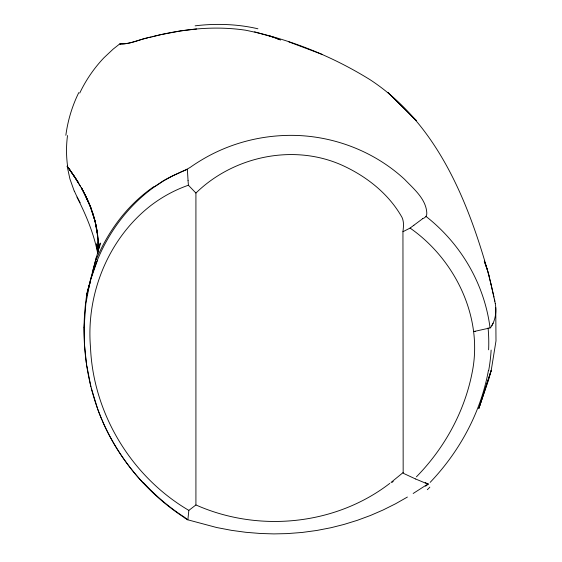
<?xml version="1.0" encoding="UTF-8"?>
<svg xmlns="http://www.w3.org/2000/svg" width="562" height="562" viewBox="0 0 562 562"><rect width="100%" height="100%" fill="white"/><g stroke="black" fill="none" stroke-linecap="round" stroke-linejoin="round"><path stroke-width="0.84" d="M84.075 327.435L84.553 345.159L86.337 362.869M84.096 327.309L85.817 303.859L89.744 283.143M98.252 251.088L98.21 241.786M98.245 251.277L97.943 238.119M98.224 251.383L98.09 239.939M415.55 478.972L403.165 473.225L402.947 231.713C403.593 226.156 404.317 220.262 400.825 215.344C387.899 193.454 367 176.96 344.218 166.212C295.352 143.078 234.206 155.646 195.92 193.047L195.92 504.95L188.846 510.387L187.863 519.829L216.658 527.521L231.586 530.359L245.742 532.284L260.501 533.493L273.961 533.9L287.161 533.612L302.166 532.453L316.863 530.458L331.018 527.711L344.021 524.43L357.348 520.314L370.527 515.445L383.031 510.022L395.557 503.777L407.401 497.047M86.534 296.097C83.169 318.921 83.183 342.279 86.66 365.096M86.393 296.877L86.485 296.455M86.443 296.518L86.562 295.914M86.499 296.16L86.766 294.643M86.555 295.802L86.794 294.46M86.829 294.277L86.731 294.706L86.801 294.305M99.383 248.06L100.282 243.051L92.906 270.512M86.766 294.523L87.272 292.128M488.406 370.548C480.777 412.571 459.512 451.588 430.134 482.393M86.801 294.34L86.892 293.905M86.829 294.158L86.927 293.722M86.457 296.638L90.728 279.419L97.437 260.325M88.044 289.254L96.383 257.08M90.173 281.471C100.76 241.99 125.249 205.734 159.65 183.268C168.951 176.489 180.198 173.166 189.998 167.511C193.848 164.799 197.796 162.235 201.842 159.833C225.994 145.347 253.75 137.051 281.857 135.611C326.431 133.103 371.798 148.993 404.612 179.355C413.66 188.825 425.975 198.864 426.797 212.801C427.029 215.625 425.687 217.599 422.75 218.639M87.595 290.842L88.108 288.98M87.609 290.793L88.122 288.945M478.901 408.216L488.568 379.863L491.23 370.358L478.901 408.216L491.23 370.358L495.993 340.902L495.747 307.646M88.536 287.639L89.541 284.576M88.62 287.315L89.168 285.665M88.571 287.533L89.702 284.189M89.077 286.002L89.646 284.351M89.843 283.796L90.243 282.679M475.248 331.229L490.457 327.836C495.445 320.783 496.787 311.734 495.241 303.347M491.898 325.51L493.078 323.213M416.414 476.829C444.24 448.434 464.345 412.164 472.045 373.063C483.601 317.937 455.375 259.658 410.077 228.074L402.947 231.713M403.137 472.551L391.068 482.421M389.831 483.355C335.388 525.322 258.492 532.776 195.92 504.95M410.091 228.06L413.878 225.243M413.969 225.172L422.652 218.709M154.501 186.795L163.697 180.809L173.208 175.583M413.168 493.478L428.258 483.798M173.742 175.316L181.329 171.81M181.884 171.572L187.385 169.387L188.052 180.578M147.539 37.956C138.336 39.712 129.302 44.546 119.783 43.885L113.194 49.084L103.963 57.753A135.28 133.461 -83.3 0 0 79.734 93.081M151.101 37.015C140.633 38.778 130.56 44.538 119.783 43.885L120.324 44.243M149.056 37.528L160.62 34.703M152.169 36.734C182.524 28.992 214.368 25.564 245.51 30.2C289.444 38.989 332.044 56.109 370.077 79.713C436.927 123.352 468.336 201.519 488.919 275.492L493.984 297.024M474.742 331.341L475.15 331.25M473.661 331.58L474.953 331.299M162.144 34.387L180.606 30.931L196.609 28.978M254.6 31.83L273.399 37.183M269.395 35.806L279.658 39.649M288.861 41.876L322.181 54.416M275.858 38.104L280.593 40.043M415.599 478.993L428.307 484.275L425.286 482.582M188.846 510.387C131.55 476.822 93.201 413.681 90.496 347.274C85.895 293.912 108.438 238.246 151.108 205.327A203.577 163.556 74.3 0 1 188.403 185.235M184.891 517.953L187.863 519.829C146.844 494.209 114.353 454.827 97.774 409.326M195.92 193.047L188.403 185.242L188.052 180.585M143.5 483.257C126.45 464.985 112.379 443.882 102.41 420.952M74.296 191.242L69.927 178.976L67.145 166.141L75.427 178.021M67.145 166.141L76.2 179.236L82.825 190.441M68.009 167.321L70.58 170.911M68.859 168.495L71.416 172.084M71.36 172.021L72.238 173.272M72.175 173.194L80.647 186.563M72.983 174.375L76.2 179.208M76.095 179.074L78.448 182.776M76.846 180.247L78.315 182.594M81.392 187.813L82.115 189.106M81.35 187.708L90.222 206.24L94.732 219.939M81.518 187.954L82.235 189.239M82.832 190.406L84.876 194.326M82.937 190.539L86.169 196.925M85.536 195.597L86.176 196.897M84.96 194.452L90.925 207.933M76.994 197.122C85.951 214.817 93.791 233.342 97.598 252.886M86.232 197.079L87.995 200.831M86.85 198.393L90.194 206.177M88.578 202.102C93.819 214.073 97.114 226.922 98.09 239.967M101.989 419.898C94.613 402.729 89.681 384.577 86.787 366.129M484.318 261.225L487.219 269.324M484.296 261.182L487.837 271.39M90.201 206.24L95.041 221.175L97.928 238.091M97.289 407.794L91.311 388.138M92.273 211.684L95.498 222.995L97.261 232.457M487.781 271.313L490.977 284.056M488.364 273.392L488.919 275.492M95.013 221.035L95.54 223.226M90.868 386.607L86.506 364.274M491.012 284.098L495.248 303.354M95.786 224.322L96.797 229.528M494.448 299.117L494.869 301.225M98.041 253.111L96.545 243.873L97.753 253.202M96.924 230.272L97.043 231.017M97.156 231.755L97.739 236.209M195.119 25.845A91.297 43.745 -1.3 0 1 257.902 28.788M426.038 216.44A168.291 161.708 31.1 0 1 490.05 327.871M488.076 327.92A161.435 151.712 53.7 0 1 488.624 349.81M96.271 259.511A211.839 170.595 72.4 0 1 154.276 186.38M67.581 166.078A112.231 110.531 -88.2 0 1 67.517 135.526M185.024 517.595A224.976 181.4 75 0 1 143.71 482.955M425.546 486.172A113.517 3.175 -40.8 0 1 427.204 485.076M65.852 135.309A137.226 136.805 -89 0 1 78.778 92.611M80.127 202.685A120.823 119.608 -84 0 1 74.43 191.185M393.21 481.444A146.232 14.324 -27.4 0 1 392.03 482.358M429.832 487.128A161.526 17.232 -22.1 0 1 427.303 489.692M491.132 350.07A181.364 174.22 39.6 0 1 488.673 370.611M87.658 290.589L87.201 292.402L87.665 290.554M416.379 120.605L387.878 92.393L416.379 120.605"/></g></svg>
